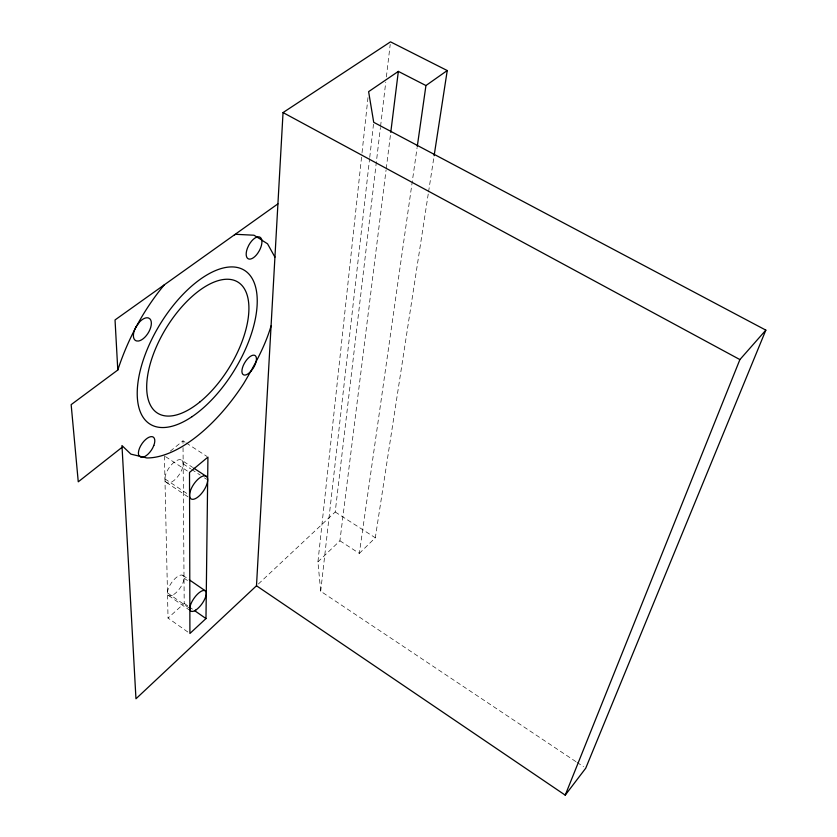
<?xml version="1.0" encoding="UTF-8"?>
<svg xmlns="http://www.w3.org/2000/svg" width="837" height="837" viewBox="0 0 837 837"><rect width="100%" height="100%" fill="white"/><g stroke="black" fill="none" stroke-linecap="round" stroke-linejoin="round"><path stroke-width="0.63" stroke-dasharray="4.18 3.14" d="M575.961 761.67L320.697 591.257L317.924 561.899L361.898 153.998M362.034 152.7L368.06 96.841M320.697 591.257L369.598 158.685M369.745 157.387L373.71 122.307M258.382 583.996L335.198 511.982L380.416 127.569M380.573 126.261L385.763 82.11M386.38 76.92L390.199 44.445M317.924 561.899L339.916 540.796L386.077 169.942M386.244 168.645L390.764 132.34M339.916 540.796L359.324 553.414L417.108 147.574M359.324 553.414L375.3 537.772L428.366 193.159M428.565 191.872L433.922 157.021M187.833 632.008L168.038 618.062L184.203 603.383L183.021 444.688M170.298 451.153L182.989 440.848L185.155 442.26M335.198 511.982L375.3 537.772M186.243 442.972L206.844 456.374M181.911 460.371A13.507 6.121 -55.9 0 1 174.106 480.365A13.507 6.121 -55.9 0 1 166.144 473.261A13.507 6.121 -55.9 0 1 181.911 460.371L192.604 467.391M183.157 463.876L190.616 468.783M191.683 469.473L200.2 475.081M204.458 477.875L206.593 479.277M165.527 456.636L188.43 471.723M164.952 478.91L188.503 494.583M166.27 482.363L188.67 497.283M577.038 762.392L583.556 766.744M182.885 575.385L188.21 579.047M184.014 578.126L188.262 581.045M184.203 603.383L188.356 606.27M189.392 606.992L192.5 609.158M167.473 592.889L188.785 607.767M168.676 595.578L188.848 609.671M164.439 455.914L168.038 618.062M182.989 440.848L183.01 443.411M173.657 594.563A12.356 5.022 -54.4 0 0 183.721 576.452A12.356 5.022 -54.4 0 0 169.869 585.366A12.356 5.022 -54.4 0 0 173.657 594.563"/><path stroke-width="1.26" d="M205.975 618.564L207.932 457.086L189.518 472.434L189.915 633.483L205.975 618.564L194.571 610.612M271.073 325.907C265.047 346.466 254.511 365.214 243.672 383.566A125.989 61.111 -58.6 0 1 146.82 457.954L130.907 454.135L121.972 445.566L135.96 698.78L256.488 585.774L283.042 112.576L390.502 41.85L447.24 70.538L434.121 155.724M390.764 132.34L398.349 71.396L425.939 85.541L447.24 70.538M417.297 146.287L425.939 85.541M122.066 447.303L78.259 481.819L71.155 404.637L117.797 370.017C127.904 339.058 143.483 309.931 164.303 284.831M256.488 585.774L565.226 795.15L739.898 359.586L765.845 330.134L373.71 122.307L368.615 91.651L398.349 71.396M765.845 330.134L585.733 768.199L565.226 795.15M277.926 203.851L115.035 319.943L117.797 370.017M234.444 234.841L235.971 234.318L253.998 235.218L261.761 240.01L261.908 242.301A12.304 5.932 -61.3 0 1 259.324 250.692L257.65 253.381A12.304 5.932 -61.3 0 1 248.223 258.8A12.304 5.932 -61.3 0 1 247.428 248.191L248.767 245.272A12.304 5.932 -61.3 0 1 256.52 237.227L258.382 236.819A12.304 5.932 -61.3 0 1 261.761 240.01M283.042 112.576L739.898 359.586M261.772 240.146L267.547 243.808L274.934 257.137M193.671 468.092L206.509 476.515A13.601 5.901 -56 0 1 198.495 496.561A13.601 5.901 -56 0 1 190.846 489.645A13.601 5.901 -56 0 1 206.509 476.515M189.267 579.779L205.232 590.786M135.772 327.236L134.412 330.301A13.057 6.822 -58.3 0 0 136.326 340.9L138.251 341.057A13.057 6.822 -58.3 0 0 148.965 331.63A13.057 6.822 -58.3 0 0 150.011 318.96L148.526 317.976A13.057 6.822 -58.3 0 0 139.737 321.753L135.772 327.236M153.841 445.43L152.606 448.13A11.969 5.713 -55.9 0 1 144.822 456.521L141.066 457.389L138.785 455.485A11.969 5.713 -55.9 0 1 140.595 445.933L142.269 443.275A11.969 5.713 -55.9 0 1 152.208 436.673A11.969 5.713 -55.9 0 1 153.841 445.43M250.755 371.419L248.871 373.197A11.258 5.064 -58.7 0 1 243.839 374.955L242.751 374.212A11.258 5.064 -58.7 0 1 244.278 363.478A11.258 5.064 -58.7 0 1 253.14 355.181L254.584 355.286A11.258 5.064 -58.7 0 1 250.755 371.419M199.792 402.042A76.878 37.205 -58.6 0 0 241.077 284.549A76.878 37.205 -58.6 0 0 152.564 356.457A76.878 37.205 -58.6 0 0 199.792 402.042M195.848 610.037A12.429 4.834 -54.6 0 0 206.028 591.832A12.429 4.834 -54.6 0 0 192.332 600.976A12.429 4.834 -54.6 0 0 195.848 610.037M192.071 416.659A90.239 43.691 -58.6 0 0 251.613 277.591A90.239 43.691 -58.6 0 0 148.003 347.554A90.239 43.691 -58.6 0 0 192.071 416.659"/></g></svg>
